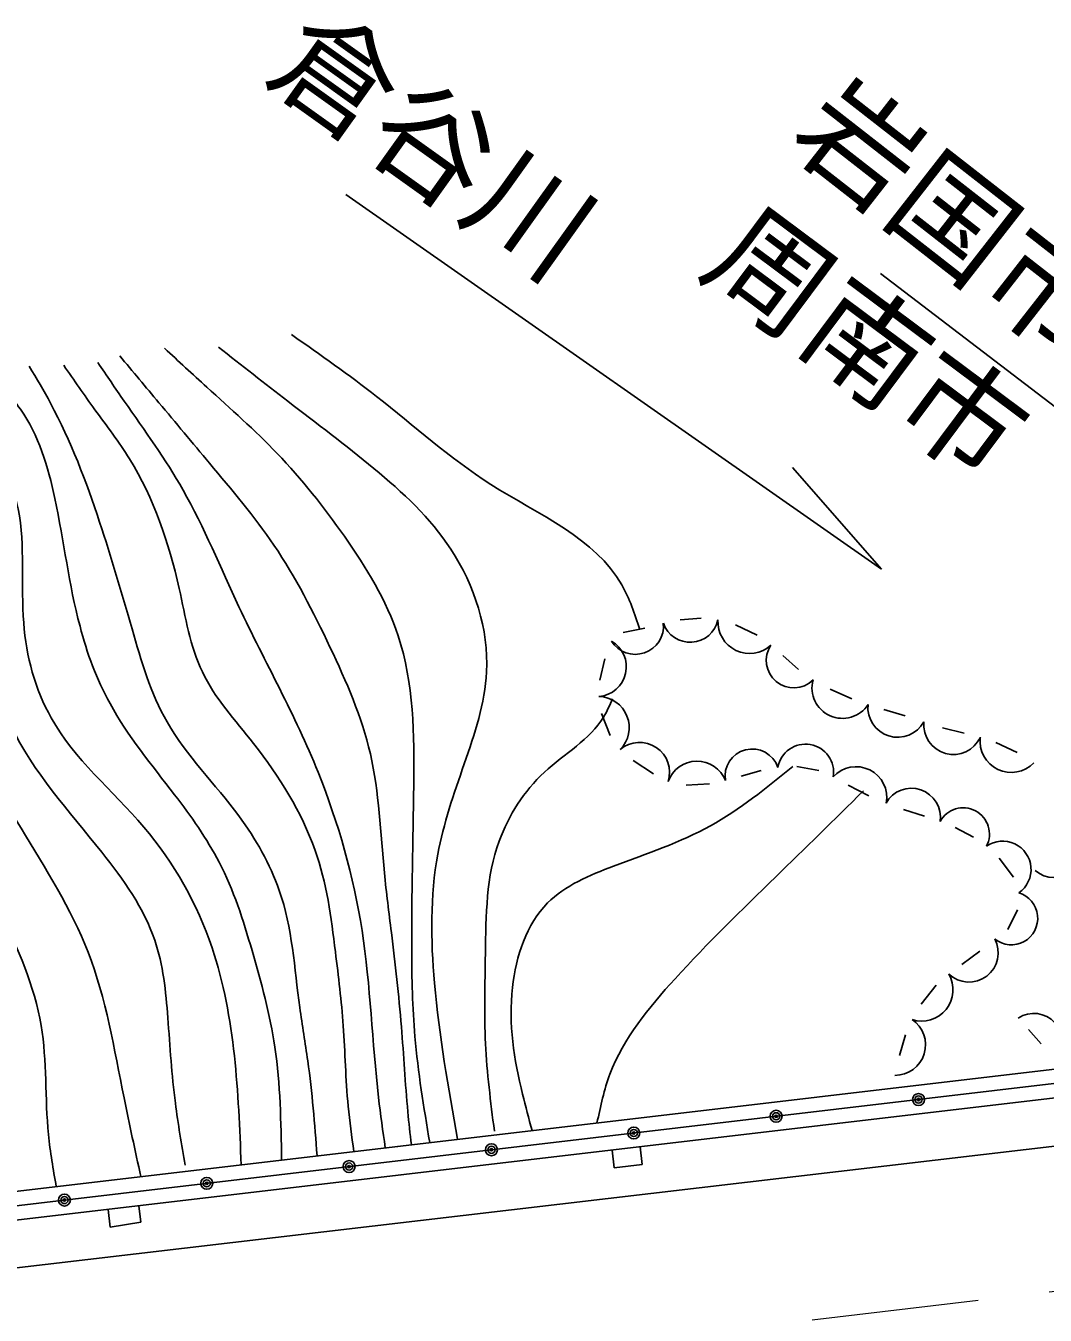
# Model space of a CAD drawing. Units: millimetres, scale not verified. Extents: x 40000 to 680000, y 20000 to 380000.
# Drawn here: x 480518 to 501860, y 268349 to 295350 of the extents above; entities that cross this region are included whole.
import ezdxf
from ezdxf.enums import TextEntityAlignment as Align

# ---------------------------------------------------------------- set-up
doc = ezdxf.new("R2010")
doc.units = ezdxf.units.MM
doc.header["$LTSCALE"] = 1000
doc.linetypes.add('CHAIN', pattern=[18.5, 12, -1.5, 3.5, -1.5])
for name, color, linetype, lineweight in [('M-BGD', 7, 'Continuous', 25), ('M-BMK', 2, 'CHAIN', 13), ('M-BMK-ROW', 30, 'Continuous', 25), ('M-STR-HTXT', 7, 'Continuous', 13), ('M-STR-STR1', 1, 'Continuous', 25), ('M-STR-STRC', 7, 'Continuous', 25)]:
    doc.layers.add(name, color=color, linetype=linetype, lineweight=lineweight)
doc.layers.add('M-BMK-HTXT', color=7, linetype='Continuous')
doc.styles.add('ＭＳ ゴシック', font='')
doc.styles.get('ＭＳ ゴシック').set_extended_font_data('MS Gothic')

msp = doc.modelspace()

# ---------------------------------------------------------------- linework, layer by layer
at = {"layer": 'M-BGD'}
for p, q in [((498435, 283971), (487220, 291814)), ((496567, 286100), (498435, 283971)), ((493021, 282644), (493478, 282739)), ((494215, 282910), (494654, 282944)), ((495375, 282807), (495829, 282589)), ((492534, 281644), (492640, 282095)), ((496367, 282162), (496696, 281872)), ((497356, 281457), (497812, 281258)), ((492752, 280488), (492571, 280952)), ((498478, 281035), (498925, 280901)), ((499707, 280650), (500162, 280535)), ((500829, 280344), (501275, 280131)), ((493658, 279683), (493233, 279963)), ((495911, 279757), (495492, 279639)), ((497118, 279753), (496658, 279838)), ((494832, 279474), (494346, 279450)), ((498166, 279222), (497732, 279449)), ((499336, 278797), (498896, 278942)), ((500355, 278363), (499976, 278560)), ((501199, 277522), (500899, 277918)), ((501075, 276426), (501282, 276837)), ((500114, 275692), (500493, 275971)), ((499261, 274864), (499574, 275260)), ((498806, 273785), (498934, 274222)), ((501774, 274034), (501509, 274330)), ((492838, 271437), (492795, 271808)), ((493425, 271507), (493381, 271878)), ((492838, 271437), (493425, 271507)), ((482283, 270195), (482239, 270566)), ((482926, 270298), (482885, 270642)), ((482283, 270195), (482926, 270298))]:
    msp.add_line(p, q, dxfattribs=at)
msp.add_lwpolyline([(461857, 268857), (462793, 268614), (464786, 268522), (470876, 269228), (505867, 273348), (545438, 277976)], dxfattribs=at)
for centre, radius, start, end in [((493278, 282778), 590, 211.9324, 5.9115), ((494428, 283035), 595, 199.1877, 347.702), ((495671, 282870), 663, 176.7113, 312.349), ((492469, 281926), 622, 274.4925, 60.2352), ((496594, 282059), 574, 145.9949, 314.7988), ((497616, 281486), 639, 165.0163, 326.9387), ((492497, 280654), 653, 315.3159, 88.2369), ((498772, 281074), 624, 174.2188, 331.1236), ((499938, 280713), 622, 174.4757, 334.9744), ((493367, 279714), 630, 342.3262, 130.1303), ((496842, 279717), 589, 350.5652, 169.805), ((501148, 280367), 652, 172.6452, 316.2584), ((495724, 279638), 568, 18.797, 189.6107), ((494570, 279313), 638, 21.1538, 160.8576), ((497901, 279195), 640, 348.9176, 138.3771), ((499058, 278777), 607, 351.4666, 150.8001), ((500142, 278424), 550, 332.3993, 151.5689), ((502046, 278106), 593, 228.2846, 31.3658), ((500969, 277682), 594, 304.6767, 124.7539), ((501149, 276661), 555, 231.4834, 73.4873), ((500263, 275938), 613, 226.3918, 28.1754), ((499272, 275166), 657, 252.3079, 29.9975), ((501620, 274076), 593, 320.3043, 123.4534), ((498717, 274010), 638, 269.6671, 56.1679)]:
    msp.add_arc(centre, radius, start, end, dxfattribs=at)
for points, knots in [([(493372, 282710), (493265, 283034), (493158, 283359), (492997, 283642), (492444, 284617), (491256, 285109), (490255, 285747), (489380, 286304), (488648, 286973), (487860, 287590), (487287, 288039), (486684, 288461), (486080, 288883)], [0, 0, 0, 0, 1, 1, 1, 2, 2, 2, 3, 3, 3, 4, 4, 4, 4]), ([(482485, 288438), (482758, 288112), (483031, 287785), (483304, 287458), (483657, 287037), (484009, 286615), (484362, 286193), (484831, 285634), (485301, 285074), (485714, 284473), (486167, 283803), (486538, 283078), (486886, 282339), (487229, 281616), (487552, 280878), (487731, 280108), (487915, 279295), (487944, 278449), (488026, 277614), (488066, 277195), (488121, 276780), (488171, 276365), (488249, 275706), (488327, 275048), (488382, 274387), (488430, 273795), (488460, 273201), (488516, 272609), (488538, 272378), (488564, 272148), (488590, 271918)], [0, 0, 0, 0, 1, 1, 1, 2, 2, 2, 3, 3, 3, 4, 4, 4, 5, 5, 5, 6, 6, 6, 7, 7, 7, 8, 8, 8, 9, 9, 9, 10, 10, 10, 10]), ([(488974, 271963), (488851, 272701), (488729, 273440), (488665, 274185), (488613, 274792), (488599, 275403), (488597, 276011), (488592, 277152), (488625, 278281), (488639, 279440), (488653, 280502), (488639, 281584), (488315, 282575), (488071, 283318), (487646, 284007), (487187, 284660), (486755, 285276), (486293, 285859), (485780, 286396), (485314, 286882), (484806, 287330), (484306, 287784), (484009, 288054), (483715, 288326), (483422, 288598)], [0, 0, 0, 0, 1, 1, 1, 2, 2, 2, 3, 3, 3, 4, 4, 4, 5, 5, 5, 6, 6, 6, 7, 7, 7, 8, 8, 8, 8]), ([(484552, 288620), (485034, 288241), (485516, 287862), (486002, 287489), (486606, 287024), (487216, 286569), (487805, 286081), (488407, 285583), (488986, 285050), (489416, 284389), (489910, 283633), (490211, 282709), (490164, 281823), (490133, 281163), (489917, 280525), (489698, 279893), (489476, 279262), (489263, 278644), (489144, 278005), (488981, 277127), (488995, 276209), (489074, 275305), (489171, 274199), (489365, 273115), (489558, 272032)], [0, 0, 0, 0, 1, 1, 1, 2, 2, 2, 3, 3, 3, 4, 4, 4, 5, 5, 5, 6, 6, 6, 7, 7, 7, 8, 8, 8, 8]), ([(486617, 271685), (486565, 272351), (486514, 273016), (486422, 273675), (486369, 274047), (486304, 274417), (486253, 274791), (486140, 275617), (486099, 276468), (485824, 277244), (485633, 277800), (485333, 278322), (484978, 278803), (484484, 279475), (483879, 280063), (483476, 280772), (483130, 281367), (482934, 282049), (482743, 282724), (482520, 283475), (482307, 284219), (482063, 284958), (481783, 285810), (481461, 286656), (481037, 287446), (480895, 287708), (480743, 287964), (480590, 288221)], [0, 0, 0, 0, 1, 1, 1, 2, 2, 2, 3, 3, 3, 4, 4, 4, 5, 5, 5, 6, 6, 6, 7, 7, 7, 8, 8, 8, 9, 9, 9, 9]), ([(481312, 288241), (481527, 287930), (481742, 287618), (481965, 287311), (482213, 286971), (482471, 286635), (482692, 286279), (483199, 285459), (483511, 284527), (483729, 283569), (483863, 282968), (483956, 282354), (484216, 281819), (484472, 281273), (484900, 280810), (485288, 280319), (485826, 279630), (486293, 278889), (486574, 278081), (486816, 277407), (486912, 276679), (487000, 275958), (487064, 275440), (487127, 274928), (487164, 274412), (487204, 273852), (487213, 273289), (487266, 272729), (487297, 272411), (487342, 272093), (487387, 271776)], [0, 0, 0, 0, 1, 1, 1, 2, 2, 2, 3, 3, 3, 4, 4, 4, 5, 5, 5, 6, 6, 6, 7, 7, 7, 8, 8, 8, 9, 9, 9, 10, 10, 10, 10]), ([(488044, 271853), (487994, 272203), (487944, 272554), (487903, 272905), (487768, 274069), (487736, 275246), (487557, 276404), (487381, 277539), (487063, 278656), (486636, 279723), (486159, 280908), (485526, 282024), (484981, 283183), (484593, 284002), (484256, 284845), (483810, 285628), (483444, 286273), (483004, 286878), (482579, 287490), (482393, 287758), (482210, 288027), (482027, 288296)], [0, 0, 0, 0, 1, 1, 1, 2, 2, 2, 3, 3, 3, 4, 4, 4, 5, 5, 5, 6, 6, 6, 7, 7, 7, 7]), ([(485027, 271498), (484997, 272260), (484967, 273022), (484884, 273782), (484801, 274548), (484662, 275313), (484417, 276042), (484107, 276960), (483628, 277822), (482990, 278571), (482333, 279343), (481522, 279994), (481052, 280858), (480711, 281451), (480526, 282144), (480476, 282847), (480406, 283647), (480515, 284454), (480356, 285232), (480231, 285849), (479937, 286447), (479538, 286939), (479204, 287350), (478796, 287687), (478388, 288024)], [0, 0, 0, 0, 1, 1, 1, 2, 2, 2, 3, 3, 3, 4, 4, 4, 5, 5, 5, 6, 6, 6, 7, 7, 7, 8, 8, 8, 8]), ([(479712, 288082), (479959, 287840), (480207, 287598), (480404, 287322), (480789, 286784), (480984, 286116), (481126, 285452), (481320, 284548), (481418, 283652), (481653, 282775), (481795, 282213), (482000, 281664), (482281, 281161), (482650, 280476), (483155, 279872), (483633, 279248), (483979, 278797), (484307, 278333), (484567, 277834), (484871, 277255), (485069, 276621), (485254, 275987), (485449, 275317), (485630, 274647), (485732, 273965), (485848, 273186), (485860, 272392), (485873, 271598)], [0, 0, 0, 0, 1, 1, 1, 2, 2, 2, 3, 3, 3, 4, 4, 4, 5, 5, 5, 6, 6, 6, 7, 7, 7, 8, 8, 8, 9, 9, 9, 9]), ([(476461, 287787), (476876, 287392), (477290, 286996), (477692, 286580), (478039, 286222), (478376, 285849), (478633, 285432), (479129, 284626), (479320, 283657), (479550, 282711), (479715, 282007), (479898, 281315), (480212, 280690), (480665, 279721), (481419, 278912), (482109, 278044), (482564, 277471), (482992, 276873), (483217, 276201), (483395, 275688), (483448, 275128), (483491, 274575), (483538, 273974), (483574, 273381), (483649, 272790), (483704, 272357), (483780, 271925), (483856, 271492)], [0, 0, 0, 0, 1, 1, 1, 2, 2, 2, 3, 3, 3, 4, 4, 4, 5, 5, 5, 6, 6, 6, 7, 7, 7, 8, 8, 8, 9, 9, 9, 9]), ([(482928, 271251), (482807, 271798), (482686, 272346), (482576, 272898), (482369, 273929), (482199, 274980), (481822, 275949), (481468, 276861), (480930, 277702), (480418, 278551), (479817, 279528), (479226, 280504), (478803, 281565), (478508, 282284), (478297, 283043), (477943, 283732), (477636, 284332), (477220, 284879), (476765, 285383), (476063, 286160), (475269, 286835), (474474, 287510)], [0, 0, 0, 0, 1, 1, 1, 2, 2, 2, 3, 3, 3, 4, 4, 4, 5, 5, 5, 6, 6, 6, 7, 7, 7, 7]), ([(473313, 287248), (473866, 286707), (474418, 286166), (474920, 285580), (475479, 284926), (475976, 284215), (476428, 283481), (476950, 282634), (477413, 281756), (477891, 280883), (478608, 279532), (479336, 278198), (479985, 276802), (480349, 276029), (480701, 275241), (480840, 274415), (480965, 273669), (480918, 272892), (480992, 272132), (481028, 271766), (481092, 271404), (481156, 271042)], [0, 0, 0, 0, 1, 1, 1, 2, 2, 2, 3, 3, 3, 4, 4, 4, 5, 5, 5, 6, 6, 6, 7, 7, 7, 7]), ([(490328, 272204), (490250, 272815), (490173, 273425), (490142, 274034), (490111, 274657), (490130, 275280), (490140, 275916), (490153, 276720), (490152, 277545), (490431, 278278), (490624, 278818), (490945, 279321), (491375, 279719), (491798, 280110), (492326, 280399), (492614, 280875), (492686, 280994), (492744, 281126), (492801, 281257)], [0, 0, 0, 0, 1, 1, 1, 2, 2, 2, 3, 3, 3, 4, 4, 4, 5, 5, 5, 6, 6, 6, 6]), ([(496575, 279840), (496019, 279387), (495464, 278935), (494852, 278597), (494220, 278248), (493527, 278021), (492825, 277754), (492319, 277562), (491808, 277349), (491443, 276982), (491001, 276541), (490780, 275867), (490707, 275213), (490622, 274445), (490741, 273704), (490918, 272977), (490979, 272722), (491049, 272469), (491118, 272215)], [0, 0, 0, 0, 1, 1, 1, 2, 2, 2, 3, 3, 3, 4, 4, 4, 5, 5, 5, 6, 6, 6, 6]), ([(492476, 272375), (492551, 272723), (492625, 273072), (492748, 273400), (493029, 274148), (493560, 274793), (494110, 275396), (494793, 276145), (495505, 276831), (496217, 277526), (496829, 278123), (497442, 278726), (498054, 279329)], [0, 0, 0, 0, 1, 1, 1, 2, 2, 2, 3, 3, 3, 4, 4, 4, 4])]:
    msp.add_open_spline(points, degree=3, knots=knots, dxfattribs=at)
at = {"layer": 'M-BMK'}
msp.add_line((465198, 264517), (553810, 274931), dxfattribs=at)
at = {"layer": 'M-BMK-ROW'}
msp.add_line((498409, 290165), (502074, 287364), dxfattribs=at)
at = {"layer": 'M-STR-STR1'}
msp.add_lwpolyline([(462074, 269420), (462883, 269211), (464765, 269123), (470807, 269824), (505797, 273944), (545368, 278572)], dxfattribs=at)
at = {"layer": 'M-STR-STRC'}
msp.add_line((535262, 275780), (472202, 268386), dxfattribs=at)
msp.add_lwpolyline([(461966, 269138), (462838, 268912), (464776, 268823), (470841, 269526), (505832, 273646), (545403, 278274)], dxfattribs=at)
for centre, radius in [((499207, 272866), 125), ((499207, 272866), 75), ((499207, 272866), 25), ((496227, 272515), 125), ((496227, 272515), 75), ((496227, 272515), 25), ((493247, 272164), 125), ((493247, 272164), 75), ((493247, 272164), 25), ((490267, 271813), 125), ((490267, 271813), 75), ((490267, 271813), 25), ((487287, 271462), 125), ((487287, 271462), 75), ((487287, 271462), 25), ((484307, 271111), 125), ((484307, 271111), 75), ((484307, 271111), 25), ((481327, 270760), 125), ((481327, 270760), 75), ((481327, 270760), 25)]:
    msp.add_circle(centre, radius, dxfattribs=at)

# ---------------------------------------------------------------- texts
at = {"layer": 'M-BMK-HTXT', "style": 'ＭＳ ゴシック'}
for s, rotation, p in [('岩国市', 322.019, (496097, 292470)), ('周南市', 323.284, (494252, 289768))]:
    msp.add_text(s, height=1833, rotation=rotation, dxfattribs=at).set_placement(p, align=Align.BOTTOM_LEFT)
at = {"layer": 'M-STR-HTXT', "style": 'ＭＳ ゴシック'}
msp.add_text('倉谷川', height=1833, rotation=324.437, dxfattribs=at).set_placement((485152, 293852), align=Align.BOTTOM_LEFT)

doc.saveas('drawing.dxf')
